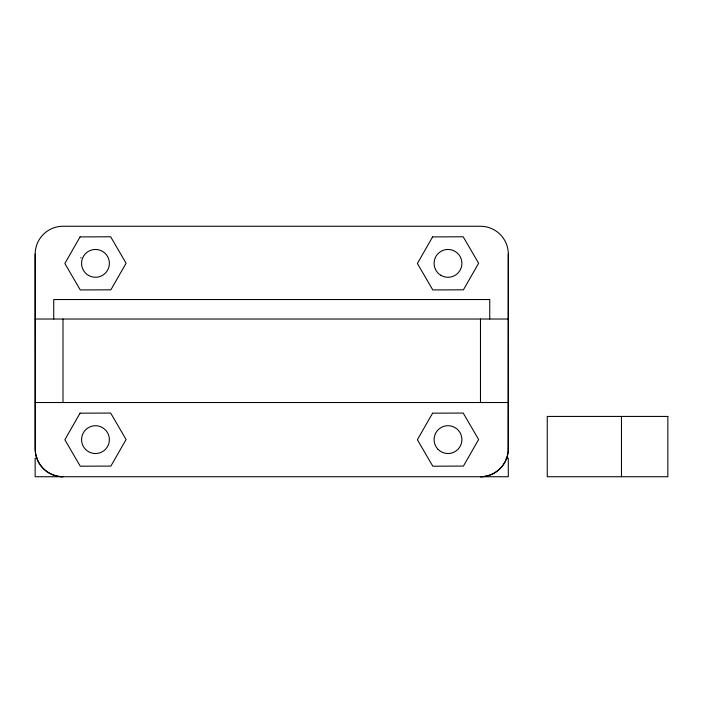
<?xml version="1.0" encoding="UTF-8"?>
<svg xmlns="http://www.w3.org/2000/svg" width="703" height="703" viewBox="0 0 703 703"><rect width="100%" height="100%" fill="white"/><g stroke="black" fill="none" stroke-linecap="round" stroke-linejoin="round"><path stroke-width="1.05" d="M507.988 452.539A27.83 27.83 0 0 0 508.225 448.909L508.304 254.091A27.83 27.83 0 0 0 480.474 226.261L62.998 226.261A27.83 27.83 0 0 0 35.168 254.091L35.168 448.909A27.83 27.83 0 0 0 62.998 476.739L63.068 476.731A27.83 27.83 0 0 1 35.238 448.901L35.168 254.091M80.625 257.799L81.135 257.799M35.168 319.03L508.304 319.03M35.168 402.52L508.304 402.52M37.312 458.18L35.15 458.18L35.15 476.739L508.287 476.739L508.287 458.18L506.116 458.18M508.225 448.909L508.304 254.091M621.461 416.431L621.461 476.739M489.745 319.03L489.745 299.548L53.727 299.548L53.727 319.03M480.474 319.03L480.474 402.52M62.998 319.03L62.998 402.52M508.304 448.909A27.83 27.83 0 0 1 480.474 476.739L480.395 476.739A27.83 27.83 0 0 0 507.856 453.444M80.054 236.911L64.861 263.484L80.265 289.935L110.881 289.821L126.083 263.247L110.67 236.788L80.054 236.911M80.054 413.179L64.861 439.753L80.265 466.203L110.881 466.089L126.083 439.516L110.67 413.056L80.054 413.179M432.591 236.911L417.389 263.484L432.802 289.935L463.418 289.821L478.62 263.247L463.207 236.788L432.591 236.911M432.591 413.179L417.389 439.753L432.802 466.203L463.418 466.089L478.62 439.516L463.207 413.056L432.591 413.179M667.85 416.431L547.25 416.431L547.25 476.739L667.85 476.739L667.85 416.431M438.162 449.454A13.919 13.919 0 0 0 461.44 443.215A13.919 13.919 0 0 0 444.401 426.176A13.919 13.919 0 0 0 438.162 449.454M441.045 275.418A13.919 13.919 0 0 0 461.915 263.361A13.919 13.919 0 0 0 441.045 251.314A13.919 13.919 0 0 0 441.045 275.418M88.516 275.418A13.919 13.919 0 0 0 109.387 263.361A13.919 13.919 0 0 0 88.516 251.314A13.919 13.919 0 0 0 88.516 275.418M85.634 449.472A13.919 13.919 0 0 0 108.912 443.233A13.919 13.919 0 0 0 91.873 426.194A13.919 13.919 0 0 0 85.634 449.472"/></g></svg>
